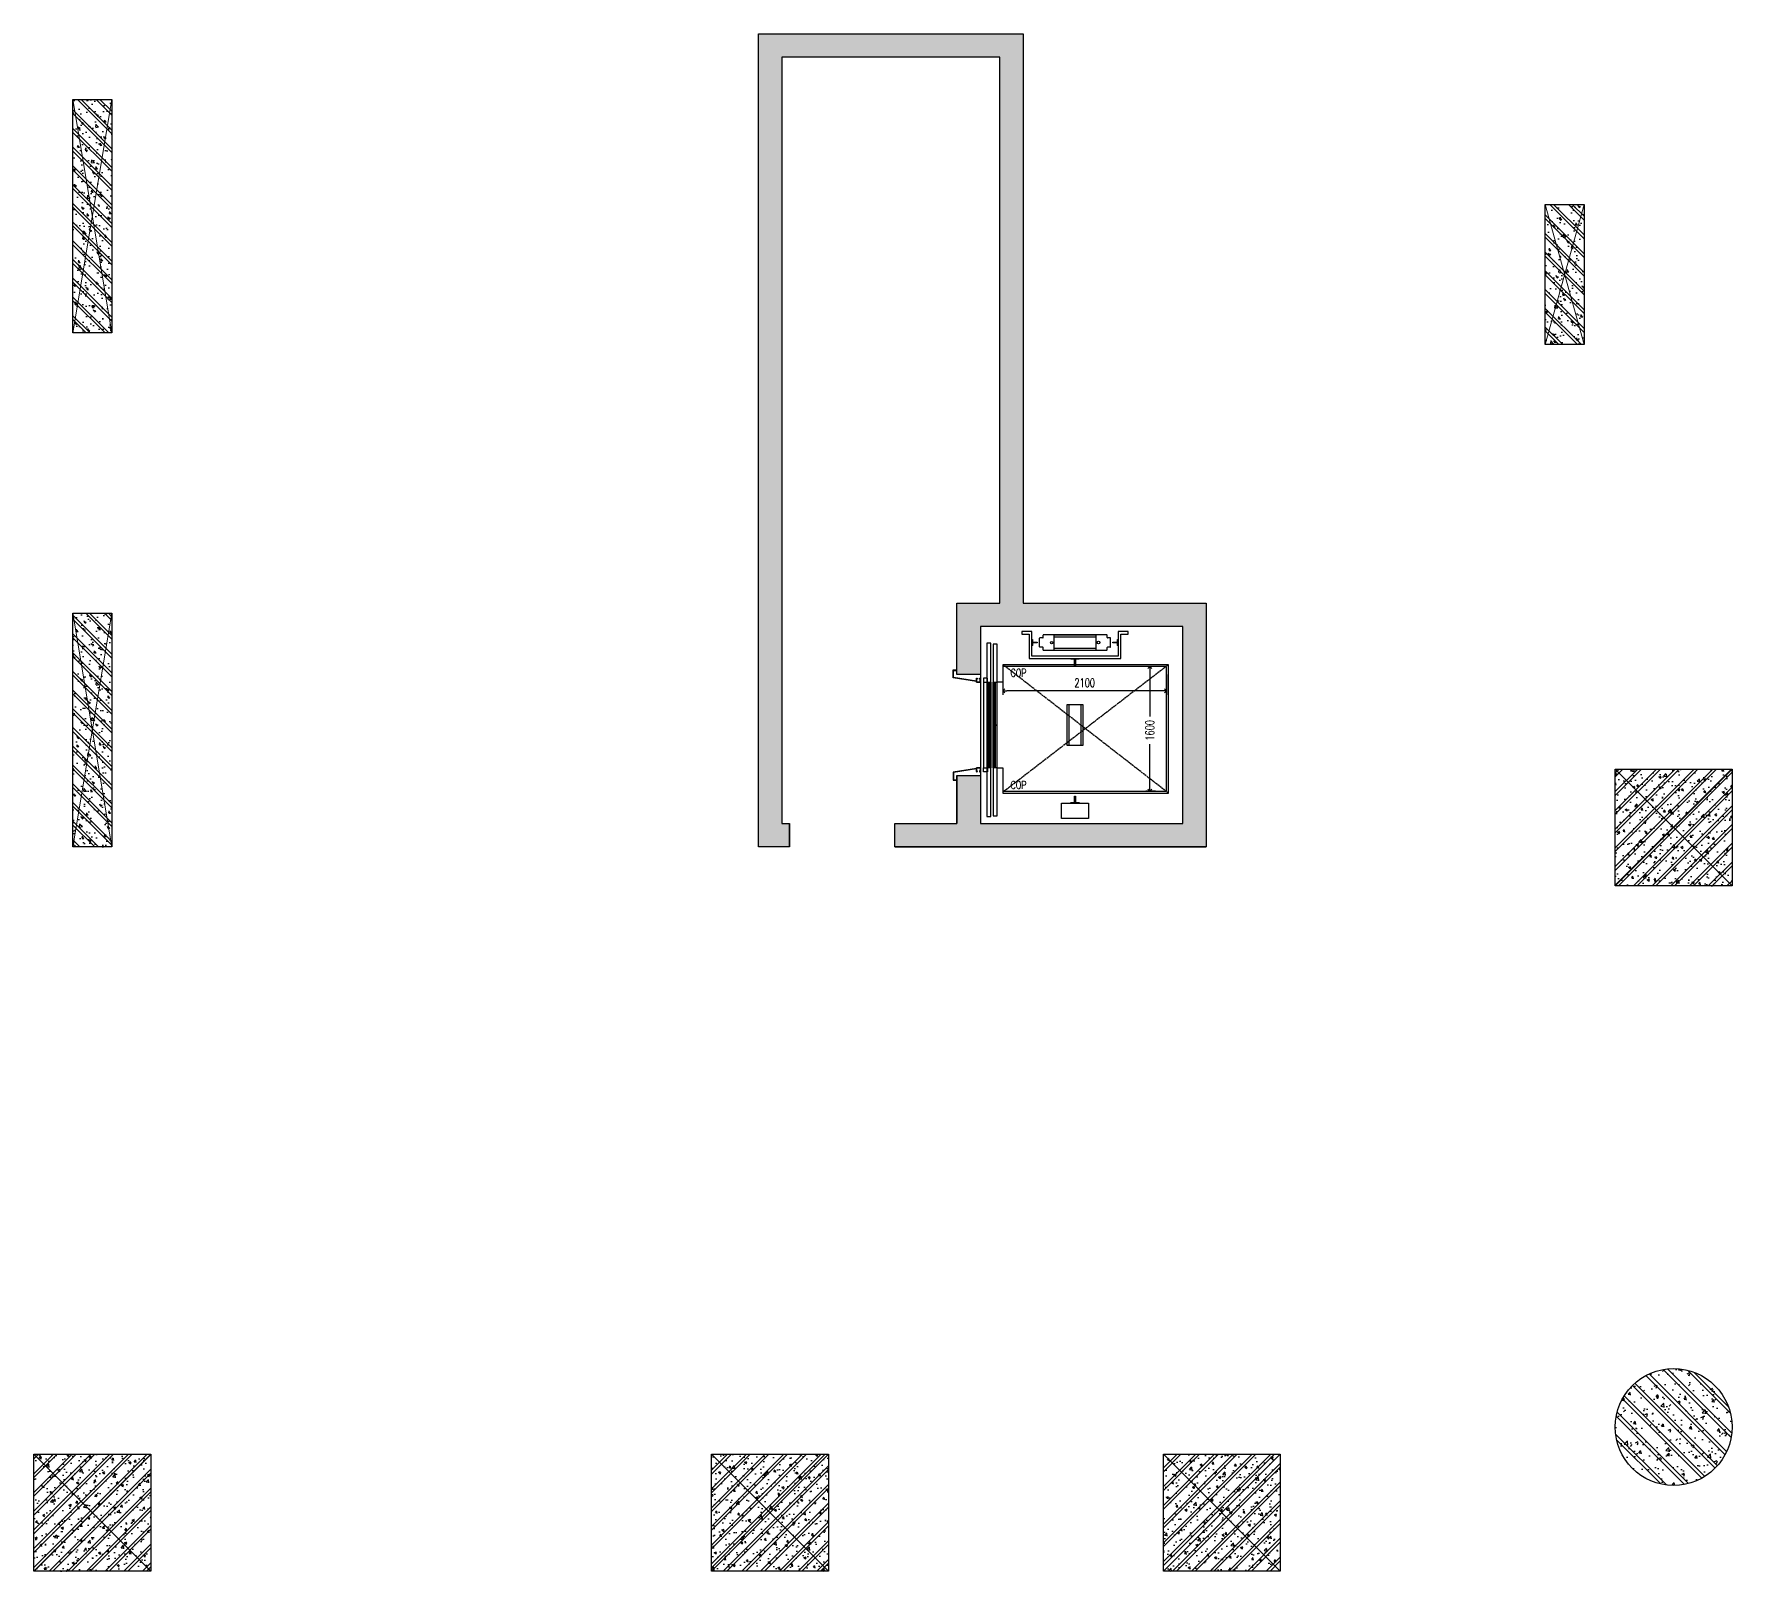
# Model space of a CAD drawing. Header units: millimetres. Extents: x 11689832 to 11802583, y 1023459 to 1173251.
# Drawn here: x 11780783 to 11802583, y 1023459 to 1043199 of the extents above; entities that cross this region are included whole.
import ezdxf
from ezdxf.enums import TextEntityAlignment as Align

# ---------------------------------------------------------------- set-up
doc = ezdxf.new("R2010")
doc.units = ezdxf.units.MM
doc.header["$MEASUREMENT"] = 0
doc.linetypes.add('xref.asix of  podium$0$xref.asix of  podium$0$Xref_ST_MBDV Cot vach 30.7.2022$0$ACAD_ISO02W100', pattern=[15, 12, -3])
doc.layers.get('0').update_dxf_attribs({"linetype": 'CONTINUOUS', "lineweight": 13})
doc.layers.get('Defpoints').update_dxf_attribs({"color": 5, "linetype": 'CONTINUOUS', "lineweight": 13})
doc.layers.add('KT-Net cot vach', color=6, linetype='CONTINUOUS')
doc.layers.add('thang may block', color=36, linetype='CONTINUOUS')
doc.layers.add('KT-Net thay', color=7, linetype='CONTINUOUS', lineweight=25)
doc.styles.add('xref.asix of  podium$0$xref.asix of  podium$0$Xref_ST_MBDV Cot vach 30.7.2022$0$ROMANS', font='ROMANS.SHX')
doc.styles.add('xref.asix of  podium$0$xref.asix of  podium$0$Xref_ST_MBDV Cot vach 30.7.2022$0$xref.N.Cot vach tang N2$0$DIM', font='vnsimli.shx', dxfattribs={"width": 0.7})
doc.dimstyles.new('xref.asix of  podium$0$xref.asix of  podium$0$Xref_ST_MBDV Cot vach 30.7.2022$0$xref.N.Cot vach tang N2$0$CCU 1-100 A1', dxfattribs={"dimscale": 100, "dimtxt": 2.2, "dimasz": 1, "dimexe": 1, "dimexo": 0, "dimgap": 1, "dimtad": 1, "dimdec": 0, "dimdsep": 46, "dimtxsty": 'xref.asix of  podium$0$xref.asix of  podium$0$Xref_ST_MBDV Cot vach 30.7.2022$0$xref.N.Cot vach tang N2$0$DIM', "dimblk1": 'xref.asix of  podium$0$xref.asix of  podium$0$Xref_ST_MBDV Cot vach 30.7.2022$0$xref.N.Cot vach tang N2$0$_ARCHTICK', "dimblk2": 'xref.asix of  podium$0$xref.asix of  podium$0$Xref_ST_MBDV Cot vach 30.7.2022$0$xref.N.Cot vach tang N2$0$_ARCHTICK', "dimsah": 1, "dimcen": 0, "dimdle": 1, "dimclrd": 256, "dimclre": 256, "dimclrt": 31, "dimadec": 0, "dimazin": 0, "dimtfac": 1, "dimtdec": 0, "dimtix": 1, "dimtmove": 2, "dimatfit": 3, "dimldrblk": 'xref.asix of  podium$0$xref.asix of  podium$0$Xref_ST_MBDV Cot vach 30.7.2022$0$xref.N.Cot vach tang N2$0$_ARCHTICK', "dimfxl": 8, "dimtolj": 1, "dimarcsym": 0})
pattern_1 = [(49.99999999999999, (550, -550), (286.9040730403014, -25.10085399303804), [30, -330]), (355, (550, -550), (-55.50053344520001, 300.8768534800047), [24, -264]), (100.4514, (573.908672, -552.091736), (231.4037526856086, 275.7758168243814), [25.496076, -280.4568448]), (46.18420000000001, (550, -470), (426.8964194502578, -66.20760573160723), [45, -495]), (96.6356, (585.574698, -475.5173228), (373.8650822194813, 389.6471483601767), [38.2441152, -420.6852]), (351.1842, (550, -470), (373.8647780534509, 389.6474403701299), [36, -396]), (21, (590, -490), (238.7628208473847, -161.0475562661355), [30, -330]), (326.0000000000001, (590, -490), (97.32613276863269, 290.0600180187412), [24, -264]), (71.4514, (609.8968932, -503.4206424), (336.089051432596, 129.012198683981), [25.496076, -280.4568448]), (37.50000000000001, (550, -550), (4.863942126916267, 133.1575415325246), [0, -260.8, 0, -268, 0, -265]), (7.499999999999999, (550, -550), (105.2278149768594, 157.7646847529441), [0, -152.8, 0, -254.8, 0, -101]), (327.5, (460.8, -550), (213.5289744689636, -9.021948693751902), [0, -100, 0, -312, 0, -414]), (317.5, (420.8, -550), (233.2744677369545, 40.04199293292709), [0, -130, 0, -207.2, 0, -294]), (45, (550, -550), (-120.2081528017131, 120.2081528017131), []), (45, (550, -501), (-120.2081528017131, 120.2081528017131), [])]

# ---------------------------------------------------------------- blocks, each defined once
blk = doc.blocks.new('*U56')
h = blk.add_hatch()
h.set_pattern_fill('VATLIEU04', color=250, scale=40, style=0, pattern_type=2)
h.set_pattern_definition([(49.99999999999999, (-449.9999999999709, 3049.999999999995), (286.9040730403014, -25.10085399303804), [30, -330]), (355, (-449.9999999999709, 3049.999999999995), (-55.50053344520001, 300.8768534800047), [24, -264]), (100.4514, (-426.0913279999709, 3047.908263999995), (231.4037526856086, 275.7758168243814), [25.496076, -280.4568448]), (46.18420000000001, (-449.9999999999709, 3129.999999999995), (426.8964194502578, -66.20760573160723), [45, -495]), (96.6356, (-414.4253019999708, 3124.482677199995), (373.8650822194813, 389.6471483601767), [38.2441152, -420.6852]), (351.1842, (-449.9999999999709, 3129.999999999995), (373.8647780534509, 389.6474403701299), [36, -396]), (21, (-409.9999999999709, 3109.999999999995), (238.7628208473847, -161.0475562661355), [30, -330]), (326.0000000000001, (-409.9999999999709, 3109.999999999995), (97.32613276863269, 290.0600180187412), [24, -264]), (71.4514, (-390.1031067999709, 3096.579357599995), (336.089051432596, 129.012198683981), [25.496076, -280.4568448]), (37.50000000000001, (-449.9999999999709, 3049.999999999995), (4.863942126916267, 133.1575415325246), [0, -260.8, 0, -268, 0, -265]), (7.499999999999999, (-449.9999999999709, 3049.999999999995), (105.2278149768594, 157.7646847529441), [0, -152.8, 0, -254.8, 0, -101]), (327.5, (-539.1999999999709, 3049.999999999995), (213.5289744689636, -9.021948693751902), [0, -100, 0, -312, 0, -414]), (317.5, (-579.1999999999709, 3049.999999999995), (233.2744677369545, 40.04199293292709), [0, -130, 0, -207.2, 0, -294]), (45, (-449.9999999999709, 3049.999999999995), (-120.2081528017131, 120.2081528017131), []), (45, (-449.9999999999709, 3098.999999999995), (-120.2081528017131, 120.2081528017131), [])])
h.paths.add_polyline_path([(-475, -474.9999999999998), (25, -475.0000000000047), (25.0000000000291, 2524.999999999995), (-474.9999999999709, 2525)])
at = {"color": 6, "ltscale": 0.25}
blk.add_lwpolyline([(-475, -474.9999999999998), (25, -475.0000000000047), (25.0000000000291, 2524.999999999995), (-474.9999999999709, 2525)], close=True, dxfattribs=at)
at = {"layer": 'Defpoints', "linetype": 'ByBlock', "ltscale": 30}
for p, q in [((25, -475.0000000000047), (-474.9999999999709, 2525)), ((-475, -474.9999999999998), (25.0000000000291, 2524.999999999995))]:
    blk.add_line(p, q, dxfattribs=at)
blk = doc.blocks.new('*U57')
h = blk.add_hatch()
h.set_pattern_fill('VATLIEU04', color=250, scale=40, style=0, pattern_type=2)
h.set_pattern_definition([(49.99999999999999, (-449.9999999999825, 1849.999999999997), (286.9040730403014, -25.10085399303804), [30, -330]), (355, (-449.9999999999825, 1849.999999999997), (-55.50053344520001, 300.8768534800047), [24, -264]), (100.4514, (-426.0913279999825, 1847.908263999997), (231.4037526856086, 275.7758168243814), [25.496076, -280.4568448]), (46.18420000000001, (-449.9999999999825, 1929.999999999997), (426.8964194502578, -66.20760573160723), [45, -495]), (96.6356, (-414.4253019999824, 1924.482677199996), (373.8650822194813, 389.6471483601767), [38.2441152, -420.6852]), (351.1842, (-449.9999999999825, 1929.999999999997), (373.8647780534509, 389.6474403701299), [36, -396]), (21, (-409.9999999999825, 1909.999999999997), (238.7628208473847, -161.0475562661355), [30, -330]), (326.0000000000001, (-409.9999999999825, 1909.999999999997), (97.32613276863269, 290.0600180187412), [24, -264]), (71.4514, (-390.1031067999825, 1896.579357599996), (336.089051432596, 129.012198683981), [25.496076, -280.4568448]), (37.50000000000001, (-449.9999999999825, 1849.999999999997), (4.863942126916267, 133.1575415325246), [0, -260.8, 0, -268, 0, -265]), (7.499999999999999, (-449.9999999999825, 1849.999999999997), (105.2278149768594, 157.7646847529441), [0, -152.8, 0, -254.8, 0, -101]), (327.5, (-539.1999999999825, 1849.999999999997), (213.5289744689636, -9.021948693751902), [0, -100, 0, -312, 0, -414]), (317.5, (-579.1999999999825, 1849.999999999997), (233.2744677369545, 40.04199293292709), [0, -130, 0, -207.2, 0, -294]), (45, (-449.9999999999825, 1849.999999999997), (-120.2081528017131, 120.2081528017131), []), (45, (-449.9999999999825, 1898.999999999997), (-120.2081528017131, 120.2081528017131), [])])
h.paths.add_polyline_path([(-475, -474.9999999999998), (25, -475.0000000000047), (25.00000000001745, 1324.999999999997), (-474.9999999999825, 1325.000000000002)])
at = {"color": 6, "ltscale": 0.25}
blk.add_lwpolyline([(-475, -474.9999999999998), (25, -475.0000000000047), (25.00000000001745, 1324.999999999997), (-474.9999999999825, 1325.000000000002)], close=True, dxfattribs=at)
at = {"layer": 'Defpoints', "linetype": 'ByBlock', "ltscale": 30}
for p, q in [((25, -475.0000000000047), (-474.9999999999825, 1325.000000000002)), ((-475, -474.9999999999998), (25.00000000001745, 1324.999999999997))]:
    blk.add_line(p, q, dxfattribs=at)
blk = doc.blocks.new('xref.asix of  podium$0$xref.asix of  podium$0$C1500')
at = {"layer": 'KT-Net cot vach'}
h = blk.add_hatch(dxfattribs=at)
h.set_pattern_fill('1BETONG2-BOP', color=250, scale=50, style=0, pattern_type=2)
h.set_pattern_definition([(49.99999999999999, (103512.2201552597, -41871.032165007), (358.6300913003767, -31.37606749129755), [37.5, -412.5]), (355, (103512.2201552597, -41871.032165007), (-69.3756668065, 376.0960668500059), [30, -330]), (100.4514, (103542.1059952597, -41873.64683500701), (289.2546908570108, 344.7197710304768), [31.870095, -350.571056]), (46.18420000000001, (103512.2201552597, -41771.032165007), (533.6205243128222, -82.75950716450905), [56.25, -618.75]), (96.6356, (103556.6885277597, -41777.928818507), (467.3313527743517, 487.0589354502209), [47.805144, -525.8565]), (351.1842, (103512.2201552597, -41771.032165007), (467.3309725668136, 487.0593004626623), [45, -495]), (21, (103562.2201552597, -41796.032165007), (298.4535260592309, -201.3094453326694), [37.5, -412.5]), (226, (103562.2201552597, -41796.032165007), (335.9410612363429, -182.7699045802956), [29.99999999999999, -329.9999999999999]), (71.4514, (103587.0912717597, -41812.807968007), (420.111314290745, 161.2652483549762), [31.870095, -350.571056]), (67.5, (103512.2201552597, -41871.032165007), (-77.95809165226936, 147.1872309201324), [0, -326, 0, -335, 0, -331.25]), (4.500000000000002, (103512.2201552597, -41871.032165007), (141.6754619393668, 190.0515942692064), [0, -191, 0, -318.5, 0, -126.25]), (327.5, (103400.7201552597, -41871.032165007), (266.9112180862045, -11.27743586718988), [0, -125, 0, -390, 0, -517.5]), (317.5, (103350.7201552597, -41871.032165007), (291.5930846711931, 50.05249116615887), [0, -162.5, 0, -259, 0, -367.5]), (315, (103512.2201552597, -41871.032165007), (150.2601910021414, 150.2601910021414), []), (315, (103512.2201552597, -41809.782165007), (150.2601910021414, 150.2601910021414), [])])
h.paths.add_polyline_path([(-2387.629219849594, 22.25616056041326, 1), (-887.6292198495939, 22.25616056041326, 1)])
at = {"color": 6, "ltscale": 0.25}
blk.add_circle((-1637.629219849594, 22.25616056041326, 0.1041688098932346), 749.9999999999657, dxfattribs=at)
blk = doc.blocks.new('*U53')
h = blk.add_hatch()
h.set_pattern_fill('VATLIEU04', color=250, scale=40, style=0, pattern_type=2)
h.set_pattern_definition(pattern_1)
h.paths.add_polyline_path([(-475, 475), (1025, 475), (1025, -1025), (-475, -1025)])
at = {"color": 6, "ltscale": 0.25}
blk.add_lwpolyline([(-475, 475), (1025, 475), (1025, -1025), (-475, -1025)], close=True, dxfattribs=at)
at = {"layer": 'Defpoints', "linetype": 'ByBlock', "ltscale": 30}
for p, q in [((1025, 475), (-475, -1025)), ((-475, 475), (1025, -1025))]:
    blk.add_line(p, q, dxfattribs=at)
blk = doc.blocks.new('*U69')
h = blk.add_hatch()
h.set_pattern_fill('VATLIEU04', color=250, scale=40, style=0, pattern_type=2)
h.set_pattern_definition(pattern_1)
h.paths.add_polyline_path([(-475, 475), (1025, 475), (1025, -1025), (-475, -1025)])
at = {"color": 6, "ltscale": 0.25}
blk.add_lwpolyline([(-475, 475), (1025, 475), (1025, -1025), (-475, -1025)], close=True, dxfattribs=at)
at = {"layer": 'Defpoints', "linetype": 'ByBlock', "ltscale": 30}
for p, q in [((1025, 475), (-475, -1025)), ((-475, 475), (1025, -1025))]:
    blk.add_line(p, q, dxfattribs=at)
blk = doc.blocks.new('xref.asix of  podium$0$xref.asix of  podium$0$MBCot-PN-flat-22')
at = {"layer": 'KT-Net cot vach'}
for name, p in [('*U53', (101361.804644322, -24151.61661202367)), ('*U69', (81061.80540549755, -32951.61682704126)), ('*U69', (89761.80540549755, -32951.61682704068)), ('*U69', (95561.80540549755, -32951.6168270437))]:
    blk.add_blockref(name, p, dxfattribs=at)
at = {"layer": 'KT-Net thay', "linetype": 'ByBlock', "xscale": -1, "rotation": 359.9999999999985}
for p in [(81111.80464432202, -17601.61661195522, -7.594823728274136e-05), (81111.80464432202, -24201.61661195522, -7.594823728274136e-05)]:
    blk.add_blockref('*U56', p, dxfattribs=at)
at = {"layer": 'KT-Net thay', "linetype": 'ByBlock', "xscale": -1}
blk.add_blockref('*U57', (100011.804644322, -17751.61661195499, -7.59482372829634e-05), dxfattribs=at)
at = {"layer": 'KT-Net thay'}
blk.add_blockref('xref.asix of  podium$0$xref.asix of  podium$0$C1500', (103274.4338641725, -32148.87277251796, -0.1041688098932346), dxfattribs=at)
blk = doc.blocks.new('xref.asix of  podium$0$xref.asix of  podium$0$Xref_ST_MBDV Cot vach 30.7.2022$0$xref.N.Cot vach tang N2$0$_Open90')
at = {"color": 0, "linetype": 'ByBlock', "lineweight": -2}
for p, q in [((0, 0), (-1, 0)), ((-0.5, 0.5), (0, 0)), ((0, 0), (-0.5, -0.5))]:
    blk.add_line(p, q, dxfattribs=at)
blk = doc.blocks.new('*D43')
at = {"layer": 'Defpoints', "color": 0, "transparency": 16777216}
for p in [(-424.1796271887583, -514.9999999999402), (-353.063796673334, -514.9999999999402, -3.230249313876472e-06), (-353.0637966733485, -2114.999998141949, -3.229479425215231e-06)]:
    blk.add_point(p, dxfattribs=at)
at = {"layer": 'KT-Net cot vach', "color": 5, "transparency": 16777216}
for p, q in [((-353.063796673334, -514.9999999999402), (-474.1796271887583, -514.9999999999402)), ((-424.1796271887583, -564.9999999999402), (-424.1796271887582, -1154.999998141892)), ((-424.179627188758, -2064.999998141949), (-424.1796271887581, -1511.666664808559)), ((-353.0637966733485, -2114.999998141949), (-474.179627188758, -2114.999998141949))]:
    blk.add_line(p, q, dxfattribs=at)
at = {"layer": 'KT-Net cot vach', "color": 5, "transparency": 16777216, "xscale": 50, "yscale": 50, "zscale": 50}
for p, rotation in [((-424.1796271887583, -514.9999999999402), 90), ((-424.179627188758, -2114.999998141949), 270)]:
    blk.add_blockref('xref.asix of  podium$0$xref.asix of  podium$0$Xref_ST_MBDV Cot vach 30.7.2022$0$xref.N.Cot vach tang N2$0$_Open90', p, dxfattribs=dict(at, rotation=rotation))
at = {"layer": 'KT-Net cot vach', "color": 5, "transparency": 16777216, "insert": (-424.1796271883068, -1333.333331475225), "char_height": 110, "attachment_point": 5, "rotation": 90, "style": 'xref.asix of  podium$0$xref.asix of  podium$0$Xref_ST_MBDV Cot vach 30.7.2022$0$xref.N.Cot vach tang N2$0$DIM'}
blk.add_mtext('\\A1;1600', dxfattribs=at)
blk = doc.blocks.new('xref.asix of  podium$0$xref.asix of  podium$0$Xref_ST_MBDV Cot vach 30.7.2022$0$xref.N.Cot vach tang N2$0$_ARCHTICK')
at = {"color": 0, "linetype": 'ByBlock', "const_width": 0.15}
blk.add_lwpolyline([(-0.5, -0.5), (0.5, 0.5)], dxfattribs=at)
blk = doc.blocks.new('*D44')
at = {"layer": 'Defpoints', "color": 0, "transparency": 16777216}
for p in [(-2310.000006262693, -614.99999999994), (-210.0000062626932, -614.99999999994), (-2310.000006262693, -826.7299089782482)]:
    blk.add_point(p, dxfattribs=at)
at = {"layer": 'KT-Net cot vach', "color": 5, "transparency": 16777216}
for p, q in [((-2310.000006262693, -614.99999999994), (-2310.000006262693, -876.7299089782482)), ((-210.0000062626932, -614.99999999994), (-210.0000062626932, -876.7299089782482)), ((-260.0000062626932, -826.7299089782482), (-2260.000006262693, -826.7299089782482))]:
    blk.add_line(p, q, dxfattribs=at)
at = {"layer": 'KT-Net cot vach', "color": 5, "transparency": 16777216, "xscale": 50, "yscale": 50, "zscale": 50, "rotation": 180}
blk.add_blockref('xref.asix of  podium$0$xref.asix of  podium$0$Xref_ST_MBDV Cot vach 30.7.2022$0$xref.N.Cot vach tang N2$0$_Open90', (-2310.000006262693, -826.7299089782482), dxfattribs=at)
at = {"layer": 'KT-Net cot vach', "color": 5, "transparency": 16777216, "xscale": 50, "yscale": 50, "zscale": 50}
blk.add_blockref('xref.asix of  podium$0$xref.asix of  podium$0$Xref_ST_MBDV Cot vach 30.7.2022$0$xref.N.Cot vach tang N2$0$_Open90', (-210.0000062626932, -826.7299089782482), dxfattribs=at)
at = {"layer": 'KT-Net cot vach', "color": 5, "transparency": 16777216, "insert": (-1260.000006262693, -721.7299089782482), "char_height": 110, "attachment_point": 5, "style": 'xref.asix of  podium$0$xref.asix of  podium$0$Xref_ST_MBDV Cot vach 30.7.2022$0$xref.N.Cot vach tang N2$0$DIM'}
blk.add_mtext('\\A1;2100', dxfattribs=at)
blk = doc.blocks.new('xref.asix of  podium$0$xref.asix of  podium$0$Xref_ST_MBDV Cot vach 30.7.2022$0$TMCC')
at = {"layer": 'thang may block', "linetype": 'Continuous', "ltscale": 2}
for p, q in [((-2515.000006262693, -214.99999999994, 9.413380290367837e-06), (-2515.000006262693, -2439.99999999994, 9.413380290367837e-06)), ((-2465.000006262693, -214.99999999994, 9.413380290367837e-06), (-2515.000006262693, -214.99999999994, 9.413380290367837e-06)), ((-2465.000006262693, -2439.99999999994, 9.413380290367837e-06), (-2465.000006262693, -214.99999999994, 9.413380290367837e-06)), ((-1938.250006262693, -164.74999999994, 9.413380290367837e-06), (-1932.250006262693, -167.24999999994, 9.413380290367837e-06)), ((-1938.250006262693, -247.24999999994, 9.413380290367837e-06), (-1938.250006262693, -164.74999999994, 9.413380290367837e-06)), ((-1932.250006262693, -167.24999999994, 9.413380290367837e-06), (-1930.050006262696, -202.24999999994, 9.413380290367837e-06)), ((-1930.050006262696, -209.74999999994, 9.413380290367837e-06), (-1932.250006262693, -244.74999999994, 9.413380290367837e-06)), ((-1930.050006262696, -202.24999999994, 9.413380290367837e-06), (-1905.400006262687, -202.24999999994, 9.413380290367837e-06)), ((-1905.400006262687, -209.74999999994, 9.413380290367837e-06), (-1930.050006262696, -209.74999999994, 9.413380290367837e-06)), ((-1905.400006262687, -202.24999999994, 9.413380290367837e-06), (-1895.400006262687, -201.99999999994, 9.413380290367837e-06)), ((-1895.400006262687, -210.49999999994, 9.413380290367837e-06), (-1905.400006262687, -209.74999999994, 9.413380290367837e-06)), ((-1895.400006262687, -201.99999999994, 9.413380290367837e-06), (-1870.000006262693, -201.49999999994, 9.413380290367837e-06)), ((-1870.000006262693, -210.49999999994, 9.413380290367837e-06), (-1895.400006262687, -210.49999999994, 9.413380290367837e-06)), ((-1870.000006262693, -201.49999999994, 9.413380290367837e-06), (-1870.000006262693, -210.49999999994, 9.413380290367837e-06)), ((-1839.268615574998, -261.3920001944007, 9.413380290367837e-06), (-1839.268615578098, -150.6080001945247, 9.413380290367837e-06)), ((-1798.782414799367, -146.0000001943672, 9.413380290367837e-06), (-1834.66061557793, -146.0000001943672, 9.413380290367837e-06)), ((-1794.174414799447, -141.3920001944371, 9.413380290367837e-06), (-1794.17441479789, -110.6079990881535, 9.413380290367837e-06)), ((-978.4333909374109, -105.9999987138362, 9.413380290367837e-06), (-1789.566414798101, -105.9999990883625, 9.413380290367837e-06)), ((-1652.000006262693, -305.99999999994, 9.413380290367837e-06), (-1652.000006262693, -105.99999999994, 9.413380290367837e-06)), ((-1652.000006262693, -105.99999999994, 9.413380290367837e-06), (-1118.000006262693, -105.99999999994, 9.413380290367837e-06)), ((-1652.000006262693, -280.99999999994, 9.413380290367837e-06), (-1652.000006262693, -130.99999999994, 9.413380290367837e-06)), ((-1652.000006262693, -130.99999999994, 9.413380290367837e-06), (-1118.000006262693, -130.99999999994, 9.413380290367837e-06)), ((-1118.000006262693, -105.99999999994, 9.413380290367837e-06), (-1118.000006262693, -305.99999999994, 9.413380290367837e-06)), ((-1118.000006262693, -130.99999999994, 9.413380290367837e-06), (-1118.000006262693, -280.99999999994, 9.413380290367837e-06)), ((-973.8253909386403, -141.3919998197762, 9.413380290367837e-06), (-973.8253909370687, -110.6079987141766, 9.413380290367837e-06)), ((-933.8766155784251, -145.9999998198418, 9.413380290367837e-06), (-969.2173909385601, -145.9999998198455, 9.413380290367837e-06)), ((-929.2686155750125, -261.3919998200163, 9.413380290367837e-06), (-929.2686155780975, -150.607999820184, 9.413380290367837e-06)), ((-900.0000062626932, -210.49999999994, 9.413380290367837e-06), (-900.0000062626932, -201.49999999994, 9.413380290367837e-06)), ((-900.0000062626932, -201.49999999994, 9.413380290367837e-06), (-874.600006262699, -201.49999999994, 9.413380290367837e-06)), ((-874.600006262699, -209.99999999994, 9.413380290367837e-06), (-900.0000062626932, -210.49999999994, 9.413380290367837e-06)), ((-874.600006262699, -201.49999999994, 9.413380290367837e-06), (-864.600006262699, -202.24999999994, 9.413380290367837e-06)), ((-864.600006262699, -209.74999999994, 9.413380290367837e-06), (-874.600006262699, -209.99999999994, 9.413380290367837e-06)), ((-864.600006262699, -202.24999999994, 9.413380290367837e-06), (-839.9500062626903, -202.24999999994, 9.413380290367837e-06)), ((-839.9500062626903, -209.74999999994, 9.413380290367837e-06), (-864.600006262699, -209.74999999994, 9.413380290367837e-06)), ((-839.9500062626903, -202.24999999994, 9.413380290367837e-06), (-837.7500062626932, -167.24999999994, 9.413380290367837e-06)), ((-837.7500062626932, -244.74999999994, 9.413380290367837e-06), (-839.9500062626903, -209.74999999994, 9.413380290367837e-06)), ((-837.7500062626932, -167.24999999994, 9.413380290367837e-06), (-831.7500062626932, -164.74999999994, 9.413380290367837e-06)), ((-831.7500062626932, -164.74999999994, 9.413380290367837e-06), (-831.7500062626932, -247.24999999994, 9.413380290367837e-06)), ((-1932.250006262693, -244.74999999994, 9.413380290367837e-06), (-1938.250006262693, -247.24999999994, 9.413380290367837e-06)), ((-1798.782414796122, -266.0000001943772, 9.413380290367837e-06), (-1834.66061557502, -266.000000194379, 9.413380290367837e-06)), ((-1794.17441479789, -301.3919990888407, 9.413380290367837e-06), (-1794.174414796333, -270.6080001941682, 9.413380290367837e-06)), ((-978.433390937018, -305.9999987138381, 9.413380290367837e-06), (-1789.566414798363, -305.9999990883616, 9.413380290367837e-06)), ((-1118.000006262693, -280.99999999994, 9.413380290367837e-06), (-1652.000006262693, -280.99999999994, 9.413380290367837e-06)), ((-1118.000006262693, -305.99999999994, 9.413380290367837e-06), (-1652.000006262693, -305.99999999994, 9.413380290367837e-06)), ((-1439.500006262693, -418.99999999994, 9.413380290367837e-06), (-1442.000006262693, -410.99999999994, 9.413380290367837e-06)), ((-1442.000006262693, -410.99999999994, 9.413380290367837e-06), (-1328.000006262693, -410.99999999994, 9.413380290367837e-06)), ((-1390.000006262693, -422.99999999994, 9.413380290367837e-06), (-1439.500006262693, -418.99999999994, 9.413380290367837e-06)), ((-1390.000006262693, -451.99999999994, 9.413380290367837e-06), (-1390.000006262693, -422.99999999994, 9.413380290367837e-06)), ((-1330.500006262693, -418.99999999994, 9.413380290367837e-06), (-1380.000006262693, -422.99999999994, 9.413380290367837e-06)), ((-1380.000006262693, -422.99999999994, 9.413380290367837e-06), (-1380.000006262693, -451.99999999994, 9.413380290367837e-06)), ((-1328.000006262693, -410.99999999994, 9.413380290367837e-06), (-1330.500006262693, -418.99999999994, 9.413380290367837e-06)), ((-973.8253909370978, -301.3919987139034, 9.413380290367837e-06), (-973.8253909355408, -270.6079998201039, 9.413380290367837e-06)), ((-933.8766155748453, -265.9999998198546, 9.413380290367837e-06), (-969.217390935286, -265.9999998198509, 9.413380290367837e-06)), ((-831.7500062626932, -247.24999999994, 9.413380290367837e-06), (-837.7500062626932, -244.74999999994, 9.413380290367837e-06)), ((-185.0000062626932, -489.99999999994, 9.413380290367837e-06), (-2310.000006262693, -489.99999999994, 9.413380290367837e-06)), ((-2310.000006262693, -489.99999999994, 9.413380290367837e-06), (-2310.000006262693, -514.99999999994, 9.413380290367837e-06)), ((-210.0000062626932, -514.99999999994, 9.413380290367837e-06), (-2310.000006262693, -514.99999999994, 9.413380290367837e-06)), ((-2310.000006262693, -514.99999999994, 9.413380290367837e-06), (-2310.000006262693, -714.99999999994, 9.413380290367837e-06)), ((-1393.000006262693, -461.99999999994, 9.413380290367837e-06), (-1390.000006262693, -451.99999999994, 9.413380290367837e-06)), ((-1393.000006262693, -499.99999999994, 9.413380290367837e-06), (-1393.000006262693, -461.99999999994, 9.413380290367837e-06)), ((-1377.000006262693, -499.99999999994, 9.413380290367837e-06), (-1393.000006262693, -499.99999999994, 9.413380290367837e-06)), ((-1380.000006262693, -451.99999999994, 9.413380290367837e-06), (-1377.000006262693, -461.99999999994, 9.413380290367837e-06)), ((-1377.000006262693, -461.99999999994, 9.413380290367837e-06), (-1377.000006262693, -499.99999999994, 9.413380290367837e-06)), ((-210.0000062626932, -2114.99999999994, 9.413380290367837e-06), (-210.0000062626932, -514.99999999994, 9.413380290367837e-06)), ((-185.0000062626932, -2139.99999999994, 9.413380290367837e-06), (-185.0000062626932, -489.99999999994, 9.413380290367837e-06)), ((-2510.000008398798, -664.99999999994, 9.413380290367837e-06), (-2560.000008398798, -664.99999999994, 9.413380290367837e-06)), ((-2560.000008398798, -664.99999999994, 9.413380290367837e-06), (-2560.000008398798, -714.99999999994, 9.413380290367837e-06)), ((-2560.000008398798, -714.99999999994, 9.413380290367837e-06), (-2510.000008398798, -714.99999999994, 9.413380290367837e-06)), ((-2555.000006262693, -1814.99999999994, 9.413380290367837e-06), (-2555.000006262693, -714.99999999994, 9.413380290367837e-06)), ((-2510.000008398798, -714.99999999994, 9.413380290367837e-06), (-2510.000008398798, -664.99999999994, 9.413380290367837e-06)), ((-2310.000006262693, -714.99999999994, 9.413380290367837e-06), (-2385.000006262693, -714.99999999994, 9.413380290367837e-06)), ((-1485.000006262693, -999.99999999994, 9.413380290367837e-06), (-1285.000006262693, -999.99999999994, 9.413380290367837e-06)), ((-1485.000006262693, -1529.99999999994, 9.413380290367837e-06), (-1485.000006262693, -999.99999999994, 9.413380290367837e-06)), ((-1460.000006262693, -999.99999999994, 9.413380290367837e-06), (-1310.000006262693, -999.99999999994, 9.413380290367837e-06)), ((-1460.000006262693, -1529.99999999994, 9.413380290367837e-06), (-1460.000006262693, -999.99999999994, 9.413380290367837e-06)), ((-1310.000006262693, -999.99999999994, 9.413380290367837e-06), (-1310.000006262693, -1529.99999999994, 9.413380290367837e-06)), ((-1285.000006262693, -999.99999999994, 9.413380290367837e-06), (-1285.000006262693, -1529.99999999994, 9.413380290367837e-06)), ((-1285.000006262693, -1529.99999999994, 9.413380290367837e-06), (-1485.000006262693, -1529.99999999994, 9.413380290367837e-06)), ((-1310.000006262693, -1529.99999999994, 9.413380290367837e-06), (-1460.000006262693, -1529.99999999994, 9.413380290367837e-06)), ((-2560.000008398798, -1864.99999999994, 9.413380290367837e-06), (-2560.000008398798, -1814.99999999994, 9.413380290367837e-06)), ((-2560.000008398798, -1814.99999999994, 9.413380290367837e-06), (-2510.000008398798, -1814.99999999994, 9.413380290367837e-06)), ((-2510.000008398798, -1864.99999999994, 9.413380290367837e-06), (-2560.000008398798, -1864.99999999994, 9.413380290367837e-06)), ((-2510.000008398798, -1814.99999999994, 9.413380290367837e-06), (-2510.000008398798, -1864.99999999994, 9.413380290367837e-06)), ((-2385.000006262693, -1814.99999999994, 9.413380290367837e-06), (-2310.000006262693, -1814.99999999994, 9.413380290367837e-06)), ((-2310.000006262693, -1814.99999999994, 9.413380290367837e-06), (-2310.000006262693, -2114.99999999994, 9.413380290367837e-06)), ((-2310.000006262693, -2114.99999999994, 9.413380290367837e-06), (-210.0000062626932, -2114.99999999994, 9.413380290367837e-06)), ((-2310.000006262693, -2114.99999999994, 9.413380290367837e-06), (-2310.000006262693, -2139.99999999994, 9.413380290367837e-06)), ((-2310.000006262693, -2139.99999999994, 9.413380290367837e-06), (-185.0000062626932, -2139.99999999994, 9.413380290367837e-06)), ((-1442.000006262693, -2268.99999999994, 9.413380290367837e-06), (-1439.500006262693, -2260.99999999994, 9.413380290367837e-06)), ((-1328.000006262693, -2268.99999999994, 9.413380290367837e-06), (-1442.000006262693, -2268.99999999994, 9.413380290367837e-06)), ((-1439.500006262693, -2260.99999999994, 9.413380290367837e-06), (-1390.000006262693, -2256.99999999994, 9.413380290367837e-06)), ((-1393.000006262693, -2217.99999999994, 9.413380290367837e-06), (-1393.000006262693, -2179.99999999994, 9.413380290367837e-06)), ((-1393.000006262693, -2179.99999999994, 9.413380290367837e-06), (-1377.000006262693, -2179.99999999994, 9.413380290367837e-06)), ((-1390.000006262693, -2227.99999999994, 9.413380290367837e-06), (-1393.000006262693, -2217.99999999994, 9.413380290367837e-06)), ((-1390.000006262693, -2256.99999999994, 9.413380290367837e-06), (-1390.000006262693, -2227.99999999994, 9.413380290367837e-06)), ((-1377.000006262693, -2217.99999999994, 9.413380290367837e-06), (-1380.000006262693, -2227.99999999994, 9.413380290367837e-06)), ((-1380.000006262693, -2227.99999999994, 9.413380290367837e-06), (-1380.000006262693, -2256.99999999994, 9.413380290367837e-06)), ((-1380.000006262693, -2256.99999999994, 9.413380290367837e-06), (-1330.500006262693, -2260.99999999994, 9.413380290367837e-06)), ((-1377.000006262693, -2179.99999999994, 9.413380290367837e-06), (-1377.000006262693, -2217.99999999994, 9.413380290367837e-06)), ((-1330.500006262693, -2260.99999999994, 9.413380290367837e-06), (-1328.000006262693, -2268.99999999994, 9.413380290367837e-06)), ((-2515.000006262693, -2439.99999999994, 9.413380290367837e-06), (-2465.000006262693, -2439.99999999994, 9.413380290367837e-06))]:
    blk.add_line(p, q, dxfattribs=at)
at = {"layer": 'thang may block', "linetype": 'xref.asix of  podium$0$xref.asix of  podium$0$Xref_ST_MBDV Cot vach 30.7.2022$0$ACAD_ISO02W100', "ltscale": 2}
for p, q in [((-185.0000062626932, -489.99999999994, 9.413380290367837e-06), (-2310.000006262693, -2127.49999999994, 9.413380290367837e-06)), ((-185.0000062626932, -2139.99999999994, 9.413380290367837e-06), (-2310.000006262693, -489.99999999994, 9.413380290367837e-06))]:
    blk.add_line(p, q, dxfattribs=at)
at = {"layer": 'thang may block', "linetype": 'Continuous', "ltscale": 2, "elevation": 9.413380290367837e-06}
for points in [[(-1385.000006262693, -410.99999999994), (-796.7500062626932, -410.99999999994), (-796.7500062626932, -99.99999999993997), (-701.7500062626932, -99.99999999993997), (-701.7500062626932, -64.99999999993997), (-831.7500062626932, -64.99999999993997), (-831.7500062626932, -380.99999999994), (-1385.000006262693, -380.99999999994), (-1938.250006262693, -380.99999999994), (-1938.250006262693, -64.99999999993997), (-2068.250006262693, -64.99999999993997), (-2068.250006262693, -99.99999999993997), (-1973.250006262693, -99.99999999993997), (-1973.250006262693, -410.99999999994), (-1385.000006262693, -410.99999999994)], [(-2385.000006262693, -2429.99999999994), (-2385.000006262693, -224.99999999994), (-2435.000006262693, -224.99999999994), (-2435.000006262693, -2429.99999999994)], [(-2510.000008398798, -714.99999999994), (-2465.000006262693, -714.99999999994), (-2465.000006262693, -1264.99999999994), (-2510.000008398798, -1264.99999999994)], [(-2435.000006262693, -714.99999999994), (-2390.000006262693, -714.99999999994), (-2390.000006262693, -1264.99999999994), (-2435.000006262693, -1264.99999999994)], [(-2510.000008398798, -1264.99999999994), (-2465.000006262693, -1264.99999999994), (-2465.000006262693, -1814.99999999994), (-2510.000008398798, -1814.99999999994)], [(-2435.000006262693, -1264.99999999994), (-2390.000006262693, -1264.99999999994), (-2390.000006262693, -1814.99999999994), (-2435.000006262693, -1814.99999999994)], [(-1385.000006262693, -2268.99999999994), (-1210.000006262693, -2268.99999999994), (-1210.000006262693, -2464.99999999994), (-1385.000006262693, -2464.99999999994), (-1560.000006262693, -2464.99999999994), (-1560.000006262693, -2268.99999999994), (-1385.000006262693, -2268.99999999994)]]:
    blk.add_lwpolyline(points, close=True, dxfattribs=at)
for points in [[(-2495.000006262693, -1264.99999999994), (-2495.000006262693, -714.99999999994)], [(-2480.000006262693, -1264.99999999994), (-2480.000006262693, -714.99999999994)], [(-2420.000006262693, -1264.99999999994), (-2420.000006262693, -714.99999999994)], [(-2405.000006262693, -1264.99999999994), (-2405.000006262693, -714.99999999994)], [(-2495.000006262693, -1814.99999999994), (-2495.000006262693, -1264.99999999994)], [(-2480.000006262693, -1814.99999999994), (-2480.000006262693, -1264.99999999994)], [(-2420.000006262693, -1814.99999999994), (-2420.000006262693, -1264.99999999994)], [(-2405.000006262693, -1814.99999999994), (-2405.000006262693, -1264.99999999994)]]:
    blk.add_lwpolyline(points, dxfattribs=at)
at = {"layer": 'thang may block', "linetype": 'Continuous', "ltscale": 2}
for centre, radius in [((-1685.000006262693, -205.99999999994, 9.413380290367837e-06), 14.5), ((-1085.000006262693, -205.99999999994, 9.413380290367837e-06), 17.5)]:
    blk.add_circle(centre, radius, dxfattribs=at)
for centre, radius, start, end in [((-1834.66061557793, -150.6080001945247, 9.413380290367837e-06), 4.608000000157357, 90, 180), ((-1798.782414799367, -141.3920001944371, 9.413380290367837e-06), 4.607999999930221, 270, 0), ((-1789.566414798101, -110.6079990881535, 9.413380290367837e-06), 4.607999999791003, 90, 180), ((-978.4333909374109, -110.6079987141766, 9.413380290367837e-06), 4.608000000340305, 0, 90), ((-969.2173909385601, -141.3919998197762, 9.413380290367837e-06), 4.608000000069675, 180, 270), ((-933.8766155784251, -150.607999820184, 9.413380290367837e-06), 4.608000000340515, 0, 90), ((-1834.66061557502, -261.3920001944007, 9.413380290367837e-06), 4.607999999978259, 180, 270), ((-1798.782414796122, -270.6080001941682, 9.413380290367837e-06), 4.60799999979095, 0, 90), ((-1789.566414798363, -301.3919990888407, 9.413380290367837e-06), 4.607999999520398, 180, 270), ((-978.433390937018, -301.3919987139034, 9.413380290367837e-06), 4.607999999934203, 270, 0), ((-969.217390935286, -270.6079998201039, 9.413380290367837e-06), 4.608000000253028, 90, 180), ((-933.8766155748453, -261.3919998200163, 9.413380290367837e-06), 4.607999999838648, 270, 0)]:
    blk.add_arc(centre, radius, start, end, dxfattribs=at)
at = {"layer": 'thang may block', "linetype": 'Continuous', "ltscale": 2, "style": 'xref.asix of  podium$0$xref.asix of  podium$0$Xref_ST_MBDV Cot vach 30.7.2022$0$ROMANS', "width": 0.75}
for p in [(-2110.000006262693, -594.99999999994, 9.413380290367837e-06), (-2110.000006262693, -2034.99999999994, 9.413380290367837e-06)]:
    blk.add_text('COP', height=100, dxfattribs=at).set_placement(p, align=Align.MIDDLE)
at = {"layer": 'KT-Net cot vach', "color": 5}
dim = blk.add_linear_dim(base=(-2310.000006262693, -826.7299089782482, 9.413380290367837e-06), p1=(-210.0000062626932, -614.99999999994, 9.413380290367837e-06), p2=(-2310.000006262693, -614.99999999994, 9.413380290367837e-06), angle=180, dimstyle='xref.asix of  podium$0$xref.asix of  podium$0$Xref_ST_MBDV Cot vach 30.7.2022$0$xref.N.Cot vach tang N2$0$CCU 1-100 A1', override={"dimscale": 50, "dimblk1": 'xref.asix of  podium$0$xref.asix of  podium$0$Xref_ST_MBDV Cot vach 30.7.2022$0$xref.N.Cot vach tang N2$0$_Open90', "dimblk2": 'xref.asix of  podium$0$xref.asix of  podium$0$Xref_ST_MBDV Cot vach 30.7.2022$0$xref.N.Cot vach tang N2$0$_Open90', "dimclrd": 5, "dimclre": 5, "dimclrt": 5, "dimlwd": 65535, "dimlwe": 65535}, dxfattribs=at)
dim.commit()
dim.dimension.update_dxf_attribs({"geometry": '*D44', "text_midpoint": (-1260.000006262693, -721.7299089782482, 9.413380290367837e-06)})
dim = blk.add_linear_dim(base=(-424.1796271887583, -514.9999999999402, 1.264362960424431e-05), p1=(-353.0637966733484, -2114.999998141948, 9.414150179029077e-06), p2=(-353.0637966733339, -514.99999999994, 9.413380290367837e-06), angle=270, dimstyle='xref.asix of  podium$0$xref.asix of  podium$0$Xref_ST_MBDV Cot vach 30.7.2022$0$xref.N.Cot vach tang N2$0$CCU 1-100 A1', override={"dimscale": 50, "dimblk1": 'xref.asix of  podium$0$xref.asix of  podium$0$Xref_ST_MBDV Cot vach 30.7.2022$0$xref.N.Cot vach tang N2$0$_Open90', "dimblk2": 'xref.asix of  podium$0$xref.asix of  podium$0$Xref_ST_MBDV Cot vach 30.7.2022$0$xref.N.Cot vach tang N2$0$_Open90', "dimclrd": 5, "dimclre": 5, "dimclrt": 5, "dimlwd": 65535, "dimlwe": 65535}, dxfattribs=at)
dim.commit()
dim.dimension.update_dxf_attribs({"geometry": '*D43', "text_midpoint": (-424.1796271883068, -1333.333331475225, 1.264362960424431e-05), "dimtype": 128})

msp = doc.modelspace()

# ---------------------------------------------------------------- hatches: boundary and pattern name
at = {"layer": 'KT-Net cot vach'}
h = msp.add_hatch(dxfattribs=at)
h.set_pattern_fill('1BETONG2-BOP', color=250, scale=30, style=0, pattern_type=2)
h.set_pattern_definition([(49.99999999999999, (11879672.9642309, 1028350.264960552), (215.178054780226, -18.82564049477853), [22.5, -247.5]), (355, (11879672.9642309, 1028350.264960552), (-41.6254000839, 225.6576401100035), [18, -198]), (100.4514, (11879690.8957349, 1028348.696158552), (173.5528145142065, 206.8318626182861), [19.122057, -210.3426336]), (46.18420000000001, (11879672.9642309, 1028410.264960552), (320.1723145876933, -49.65570429870542), [33.75, -371.25]), (96.6356, (11879699.6452544, 1028406.126968452), (280.398811664611, 292.2353612701325), [28.6830864, -315.5139]), (351.1842, (11879672.9642309, 1028410.264960552), (280.3985835400882, 292.2355802775974), [27, -297]), (21, (11879702.9642309, 1028395.264960552), (179.0721156355385, -120.7856671996016), [22.5, -247.5]), (226, (11879702.9642309, 1028395.264960552), (201.5646367418057, -109.6619427481773), [17.9999999999999, -197.9999999999992]), (71.4514, (11879717.8869008, 1028385.199478752), (252.066788574447, 96.75914901298572), [19.122057, -210.3426336]), (67.5, (11879672.9642309, 1028350.264960552), (-46.77485499136161, 88.31233855207942), [0, -195.6, 0, -201, 0, -198.75]), (4.500000000000012, (11879672.9642309, 1028350.264960552), (85.00527716362008, 114.0309565615238), [0, -114.6, 0, -191.1, 0, -75.75]), (327.5, (11879606.0642309, 1028350.264960552), (160.1467308517227, -6.766461520313927), [0, -75, 0, -234, 0, -310.5]), (317.5, (11879576.0642309, 1028350.264960552), (174.9558508027159, 30.03149469969532), [0, -97.5, 0, -155.4, 0, -220.5]), (315, (11879672.9642309, 1028350.264960552), (90.15611460128481, 90.15611460128481), []), (315, (11879672.9642309, 1028387.014960552), (90.15611460128481, 90.15611460128481), [])])
h.paths.add_polyline_path([(11795833.10184615, 1035889.335238599), (11795833.10184615, 1032759.335238599), (11791833.10184615, 1032759.335238599), (11791833.10184615, 1033059.335238599), (11792633.10184615, 1033059.335238599), (11792633.10184615, 1033674.335238599), (11792933.10184615, 1033674.335238599), (11792933.10184615, 1033059.335238599), (11795533.10184615, 1033059.335238599), (11795533.10184615, 1035589.335238599), (11792933.10184615, 1035589.335238599), (11792933.10184615, 1034974.335238599), (11792633.10184615, 1034974.335238599), (11792633.10184615, 1035889.335238599), (11793183.10184615, 1035889.335238599), (11793183.10184615, 1042899.335238599), (11790383.10184615, 1042899.335238599), (11790383.10184615, 1033059.335238599), (11790483.10184615, 1033059.335238599), (11790483.10184615, 1032759.335238599), (11790083.10184615, 1032759.335238599), (11790083.10184615, 1043199.335238599), (11793483.10184615, 1043199.335238599), (11793483.10184615, 1035889.335238599)])

# ---------------------------------------------------------------- linework, layer by layer
for p, q in [((11792633.10184615, 1033674.335238599, 2.677401980852738e-08), (11792633.10184615, 1033059.335238599, 2.677401980852738e-08)), ((11792933.10184615, 1033674.335238599, 2.677401980852738e-08), (11792933.10184615, 1033059.335238599, 2.677401980852738e-08)), ((11790483.10184615, 1032759.335238599, 2.677401980852738e-08), (11790483.10184615, 1033059.335238599, 2.677401980852738e-08)), ((11791833.10184615, 1033059.335238599, 2.677401980852738e-08), (11792633.10184615, 1033059.335238599, 2.677401980852738e-08)), ((11791833.10184615, 1032759.335238599, 2.677401980852738e-08), (11791833.10184615, 1033059.335238599, 2.677401980852738e-08)), ((11791833.10184615, 1032759.335238599, 2.677401980852738e-08), (11795833.10184615, 1032759.335238599, 2.677401980852738e-08))]:
    msp.add_line(p, q, dxfattribs=at)
at = {"layer": 'KT-Net cot vach', "elevation": 2.677401980852738e-08}
msp.add_lwpolyline([(11795833.10184615, 1035889.335238599), (11795833.10184615, 1032759.335238599), (11791833.10184615, 1032759.335238599), (11791833.10184615, 1033059.335238599), (11792633.10184615, 1033059.335238599), (11792633.10184615, 1033674.335238599), (11792933.10184615, 1033674.335238599), (11792933.10184615, 1033059.335238599), (11795533.10184615, 1033059.335238599), (11795533.10184615, 1035589.335238599), (11792933.10184615, 1035589.335238599), (11792933.10184615, 1034974.335238599), (11792633.10184615, 1034974.335238599), (11792633.10184615, 1035889.335238599), (11793183.10184615, 1035889.335238599), (11793183.10184615, 1042899.335238599), (11790383.10184615, 1042899.335238599), (11790383.10184615, 1033059.335238599), (11790483.10184615, 1033059.335238599), (11790483.10184615, 1032759.335238599), (11790083.10184615, 1032759.335238599), (11790083.10184615, 1043199.335238599), (11793483.10184615, 1043199.335238599), (11793483.10184615, 1035889.335238599), (11795833.10184615, 1035889.335238599)], dxfattribs=at)
at = {"layer": 'thang may block', "linetype": 'Continuous', "ltscale": 2}
msp.add_line((11792933.10184615, 1034974.335238598, 2.677401980852738e-08), (11792933.10184615, 1033674.335238598, 2.677401980852738e-08), dxfattribs=at)
at = {"layer": 'thang may block', "elevation": 2.654779181282615e-08}
for points in [[(11792883.10184615, 1034882.510047851), (11792583.10185568, 1034931.558915349), (11792583.10185568, 1035031.36559838), (11792633.10185568, 1035031.365598382)], [(11792883.10184615, 1034887.606399066), (11792588.10185568, 1034935.42483673), (11792588.10185568, 1035026.365598381), (11792633.10185568, 1035026.365598382)], [(11792883.10183661, 1033766.160420148), (11792583.10185571, 1033717.111554199), (11792583.10185572, 1033617.304871169), (11792633.10185572, 1033617.30487117)], [(11792883.10183661, 1033761.064068946), (11792588.10185571, 1033713.245632819), (11792588.10185572, 1033622.304871169), (11792633.10185572, 1033622.304871169)]]:
    msp.add_lwpolyline(points, dxfattribs=at)
at = {"layer": 'thang may block'}
for points, elevation in [([(11792923.10184616, 1034924.335234783), (11792933.10184616, 1034924.335234783), (11792933.10184616, 1034874.335234784), (11792883.10184616, 1034874.335234782), (11792883.10184615, 1034924.335234783), (11792893.10184615, 1034924.335234783), (11792893.10184615, 1034914.335234783), (11792891.50184616, 1034914.335234784), (11792891.50184616, 1034922.735234783), (11792884.70184616, 1034922.735234783), (11792884.70184616, 1034875.935234783), (11792931.50184616, 1034875.935234783), (11792931.50184616, 1034922.735234783), (11792924.70184616, 1034922.735234783), (11792924.70184616, 1034914.335234784), (11792923.10184616, 1034914.335234783)], 2.677401944595197e-08), ([(11792923.10183661, 1033724.330574803), (11792933.10183661, 1033724.330574804), (11792933.10183661, 1033774.330574803), (11792883.10183661, 1033774.330574803), (11792883.10183661, 1033724.330574802), (11792893.10183661, 1033724.330574803), (11792893.10183661, 1033734.330574803), (11792891.50183661, 1033734.330574803), (11792891.50183661, 1033725.930574802), (11792884.70183661, 1033725.930574802), (11792884.70183661, 1033772.730574802), (11792931.50183661, 1033772.730574803), (11792931.50183661, 1033725.930574803), (11792924.70183661, 1033725.930574803), (11792924.70183661, 1033734.330574803), (11792923.10183661, 1033734.330574804)], 2.692167076536212e-08)]:
    msp.add_lwpolyline(points, close=True, dxfattribs=dict(at, elevation=elevation))

# ---------------------------------------------------------------- block references
at = {"layer": 'KT-Net thay'}
msp.add_blockref('xref.asix of  podium$0$xref.asix of  podium$0$MBCot-PN-flat-22', (11700196.29645777, 1057435.951850556, 2.668939635182722e-08), dxfattribs=at)
at = {"layer": 'thang may block'}
msp.add_blockref('xref.asix of  podium$0$xref.asix of  podium$0$Xref_ST_MBDV Cot vach 30.7.2022$0$TMCC', (11795533.10185644, 1035589.335238119, -4.45587499444774e-05), dxfattribs=at)

doc.saveas('drawing.dxf')
